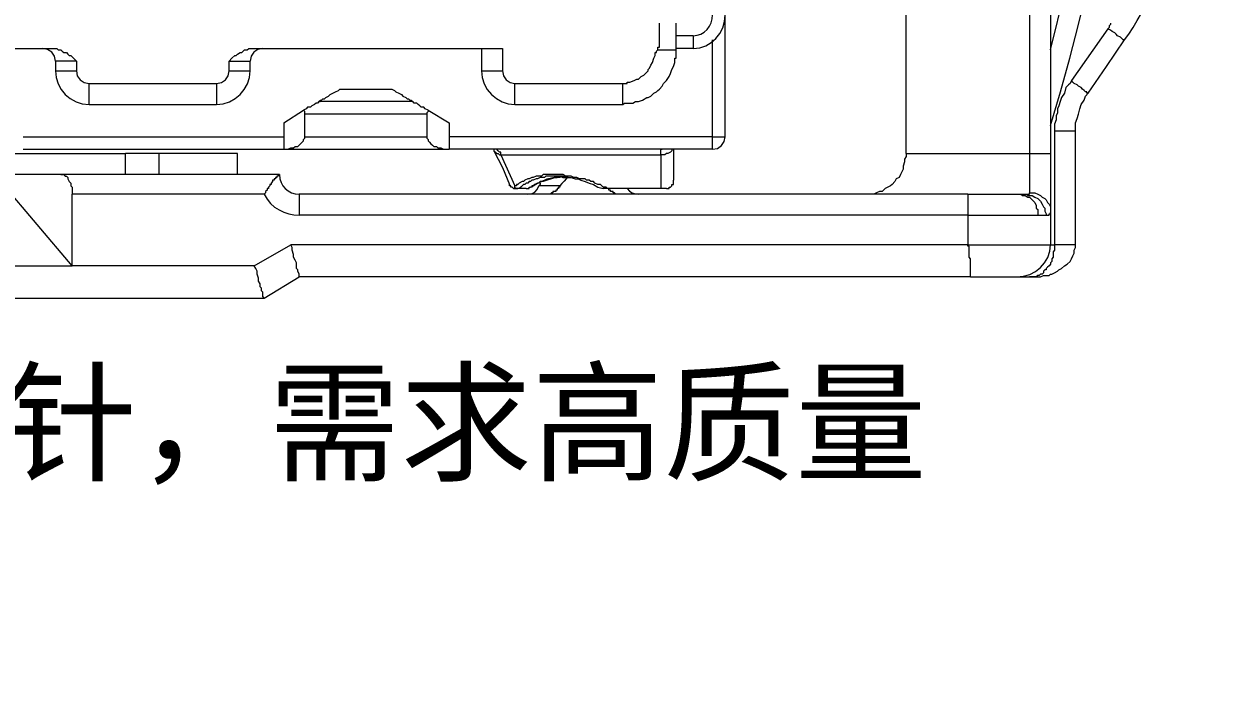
# Model space of a CAD drawing. Header units: millimetres. Extents: x 1638 to 3450, y 1129 to 2069.
# Drawn here: x 2545.77 to 2588.98, y 1544.94 to 1568.82 of the extents above; entities that cross this region are included whole.
import ezdxf

# ---------------------------------------------------------------- set-up
doc = ezdxf.new("R2010")
doc.units = ezdxf.units.MM
doc.layers.add('AM60', color=3, linetype='Continuous', lineweight=25)
doc.layers.add('AM_6', color=3, linetype='Continuous', lineweight=25)
doc.styles.get("Standard").update_dxf_attribs({"font": 'arial.ttf'})
doc.dimstyles.new('ISO-25', dxfattribs={"dimtxt": 2.5, "dimasz": 2.5, "dimexe": 1.25, "dimexo": 0.625, "dimtad": 1, "dimtxsty": 'Standard', "dimcen": 2.5, "dimadec": 0, "dimazin": 0, "dimtfac": 1, "dimtmove": 0, "dimatfit": 3, "dimfxl": 1, "dimarcsym": 0})

# ---------------------------------------------------------------- blocks, each defined once
blk = doc.blocks.new('A$C7FD7605A')
at = {"layer": 'AM_6', "lineweight": 9}
for points in [[(92.145, 7.51), (92.583, 8.972), (92.992, 10.441), (93.373, 11.915), (93.726, 13.395)], [(75.849, 10.805), (75.849, 10.866), (75.849, 10.927), (75.849, 10.988), (75.849, 11.049), (75.849, 11.297), (75.849, 11.541), (75.849, 11.601), (75.849, 11.662), (75.849, 11.784), (75.849, 11.845), (75.849, 11.906), (75.849, 11.967)], [(85.858, 6.29), (85.858, 15.751)], [(92.145, 15.812), (92.145, 6.29)], [(95.376, 11.236), (95.562, 11.48), (95.745, 11.784), (95.928, 12.089), (96.111, 12.394), (96.233, 12.699), (96.355, 13.004), (96.416, 13.308), (96.538, 13.613), (96.599, 13.983), (96.721, 14.348), (96.782, 14.714), (96.782, 15.019), (96.843, 15.324), (96.843, 15.69)], [(76.585, 10.866), (76.873, 10.897), (77.138, 10.984), (77.377, 11.121), (77.583, 11.302), (77.752, 11.521), (77.879, 11.769), (77.959, 12.042), (77.987, 12.333)], [(77.987, 7.022), (77.987, 12.333)], [(95.376, 11.236), (95.315, 11.236), (95.254, 11.297), (95.193, 11.358), (95.071, 11.419), (95.01, 11.48), (94.949, 11.541), (94.827, 11.601), (94.766, 11.662), (94.644, 11.723)], [(93.791, 8.915), (94.583, 10.074), (95.376, 11.236)], [(31.551, 10.866), (48.635, 10.866)], [(48.818, 10.317), (48.775, 10.532), (48.658, 10.706), (48.483, 10.823), (48.269, 10.866)], [(48.635, 10.866), (48.696, 10.866), (48.757, 10.866), (48.818, 10.866), (48.878, 10.866), (48.939, 10.805), (49, 10.805), (49.061, 10.805), (49.122, 10.744), (49.183, 10.683), (49.305, 10.683), (49.366, 10.622), (49.427, 10.561), (49.488, 10.561), (49.61, 10.439), (49.732, 10.317)], [(56.384, 10.317), (56.506, 10.439), (56.628, 10.561), (56.689, 10.561), (56.75, 10.622), (56.872, 10.683), (56.933, 10.683), (56.994, 10.744), (57.055, 10.805), (57.116, 10.805), (57.177, 10.805), (57.238, 10.866), (57.299, 10.866), (57.36, 10.866), (57.42, 10.866), (57.481, 10.866), (57.546, 10.866)], [(57.851, 10.866), (57.636, 10.823), (57.461, 10.706), (57.342, 10.532), (57.299, 10.317)], [(57.546, 10.866), (68.283, 10.866)], [(67.368, 10.866), (67.368, 9.891)], [(73.533, 8.424), (73.594, 8.489), (73.716, 8.489), (73.777, 8.489), (73.838, 8.489), (73.96, 8.489), (74.082, 8.55), (74.204, 8.55), (74.386, 8.611), (74.569, 8.733), (74.63, 8.733), (74.752, 8.793), (74.874, 8.915), (74.996, 8.976), (75.057, 9.037), (75.118, 9.098), (75.24, 9.22), (75.301, 9.342), (75.362, 9.403), (75.423, 9.464), (75.545, 9.647), (75.606, 9.769), (75.667, 9.952), (75.728, 10.074), (75.789, 10.257), (75.789, 10.439), (75.849, 10.439), (75.849, 10.5), (75.849, 10.561), (75.849, 10.622), (75.849, 10.683), (75.849, 10.744), (75.849, 10.805)], [(75.057, 10.805), (75.179, 10.805), (75.24, 10.805), (75.362, 10.805), (75.484, 10.805), (75.545, 10.805), (75.667, 10.805), (75.728, 10.805), (75.789, 10.805), (75.849, 10.805)], [(76.585, 10.866), (75.849, 10.866)], [(48.818, 10.317), (48.818, 9.891)], [(48.818, 9.891), (48.848, 9.6), (48.935, 9.327), (49.072, 9.078), (49.252, 8.86), (49.47, 8.679), (49.719, 8.542), (49.993, 8.454), (50.284, 8.424)], [(55.836, 8.424), (56.126, 8.454), (56.398, 8.542), (56.647, 8.679), (56.864, 8.86), (57.045, 9.078), (57.181, 9.327), (57.268, 9.6), (57.299, 9.891)], [(57.299, 9.891), (57.299, 10.317)], [(67.368, 9.891), (67.399, 9.6), (67.486, 9.327), (67.622, 9.078), (67.803, 8.86), (68.02, 8.679), (68.269, 8.542), (68.541, 8.454), (68.831, 8.424)], [(93.791, 8.915), (93.73, 8.915), (93.73, 8.976), (93.669, 8.976), (93.608, 9.037), (93.547, 9.098), (93.486, 9.159), (93.364, 9.22), (93.303, 9.281), (93.181, 9.342), (93.12, 9.403), (93.059, 9.464)], [(60.289, 8.55), (60.35, 8.55), (60.35, 8.611), (60.411, 8.611), (60.472, 8.672), (60.533, 8.672), (60.594, 8.733), (60.716, 8.793), (60.777, 8.854), (60.899, 8.915), (61.021, 8.976), (61.143, 9.037), (61.204, 9.098)], [(63.463, 9.098), (63.585, 9.037), (63.646, 8.976), (63.768, 8.915), (63.89, 8.854), (63.951, 8.793), (64.073, 8.733), (64.134, 8.672), (64.195, 8.672), (64.256, 8.611), (64.317, 8.611), (64.378, 8.55)], [(93.242, 7.266), (93.242, 7.449), (93.242, 7.631), (93.303, 7.814), (93.364, 7.997), (93.425, 8.241), (93.486, 8.424), (93.608, 8.611), (93.669, 8.793), (93.791, 8.915)], [(50.284, 8.424), (55.836, 8.424)], [(60.289, 8.55), (60.228, 8.489), (60.168, 8.489), (60.107, 8.424), (59.985, 8.363), (59.924, 8.302), (59.802, 8.302), (59.741, 8.241), (59.619, 8.18)], [(64.378, 8.55), (60.289, 8.55)], [(65.048, 8.18), (64.926, 8.241), (64.865, 8.302), (64.743, 8.302), (64.682, 8.363), (64.621, 8.424), (64.56, 8.489), (64.499, 8.489), (64.439, 8.489), (64.378, 8.55)], [(68.831, 8.424), (73.533, 8.424)], [(58.765, 7.631), (59.619, 8.18)], [(59.68, 7.997), (59.68, 8.058), (59.68, 8.119), (59.619, 8.18)], [(59.68, 7.022), (59.68, 7.997)], [(65.048, 8.18), (65.048, 8.119), (64.987, 8.058), (64.987, 7.997)], [(64.987, 7.997), (64.987, 7.022)], [(65.048, 8.18), (65.966, 7.631)], [(58.765, 7.631), (58.765, 6.473)], [(65.966, 7.631), (65.966, 6.473)], [(93.242, 2.32), (93.242, 2.686), (93.242, 3.117), (93.242, 3.421), (93.242, 3.726), (93.242, 3.97), (93.242, 4.214), (93.242, 4.397), (93.242, 4.58), (93.242, 4.884), (93.242, 5.189), (93.242, 5.616), (93.242, 6.107), (93.242, 6.656), (93.242, 7.266)], [(58.765, 6.473), (58.826, 6.473), (58.948, 6.473), (59.07, 6.534), (59.192, 6.534), (59.253, 6.595), (59.375, 6.595), (59.436, 6.656), (59.497, 6.717), (59.558, 6.778), (59.619, 6.839), (59.619, 6.9), (59.68, 6.961), (59.68, 7.022)], [(64.987, 7.022), (64.987, 6.961), (65.048, 6.9), (65.048, 6.839), (65.109, 6.778), (65.174, 6.717), (65.235, 6.656), (65.296, 6.595), (65.418, 6.595), (65.479, 6.534), (65.601, 6.534), (65.722, 6.473), (65.844, 6.473), (65.966, 6.473)], [(77.438, 6.473), (77.653, 6.516), (77.827, 6.633), (77.944, 6.808), (77.987, 7.022)], [(46.501, 6.29), (51.869, 6.29)], [(47.415, 6.473), (58.765, 6.473)], [(53.332, 6.29), (53.21, 6.29), (53.089, 6.29), (52.967, 6.29), (52.845, 6.29), (52.662, 6.29), (52.54, 6.29), (52.357, 6.29), (52.235, 6.29), (52.052, 6.29), (51.869, 6.29)], [(56.75, 6.29), (56.689, 6.29), (56.628, 6.29), (56.567, 6.29), (56.506, 6.29), (56.384, 6.29), (56.262, 6.29), (56.14, 6.29), (56.018, 6.29), (55.896, 6.29), (55.714, 6.29), (55.531, 6.29), (55.348, 6.29), (55.104, 6.29), (54.921, 6.29), (54.677, 6.29), (54.433, 6.29), (54.19, 6.29), (53.885, 6.29), (53.637, 6.29), (53.332, 6.29)], [(56.75, 5.372), (56.75, 6.29)], [(58.765, 6.473), (65.966, 6.473)], [(77.438, 6.473), (65.966, 6.473)], [(67.917, 6.473), (67.917, 6.412)], [(67.917, 6.412), (68.283, 5.681), (68.588, 4.945)], [(67.917, 6.412), (67.978, 6.351), (68.039, 6.29), (68.1, 6.29), (68.161, 6.229), (68.222, 6.229)], [(68.222, 6.229), (68.222, 6.351), (68.161, 6.351), (68.1, 6.412), (68.039, 6.473), (67.978, 6.473)], [(75.179, 6.229), (75.179, 6.29), (75.179, 6.351), (75.179, 6.412), (75.179, 6.473), (75.24, 6.473)], [(75.667, 6.473), (75.667, 6.412), (75.606, 6.351), (75.484, 6.29), (75.423, 6.29), (75.362, 6.229), (75.24, 6.229), (75.179, 6.229)], [(75.728, 6.473), (75.728, 5.128)], [(85.858, 6.29), (85.858, 6.168), (85.797, 6.046), (85.797, 5.925), (85.736, 5.742), (85.736, 5.616), (85.675, 5.494), (85.614, 5.372), (85.554, 5.25), (85.432, 5.189), (85.371, 5.067), (85.249, 4.945), (85.188, 4.884), (85.066, 4.823), (84.944, 4.763), (84.822, 4.641), (84.7, 4.641), (84.578, 4.58), (84.456, 4.519), (84.334, 4.519), (84.151, 4.519), (84.026, 4.519)], [(91.227, 6.29), (91.227, 6.229), (91.227, 6.168), (91.227, 6.046), (91.227, 5.864), (91.227, 5.681), (91.227, 5.555), (91.227, 5.372), (91.227, 5.25), (91.227, 5.128), (91.227, 5.067), (91.227, 4.945), (91.227, 4.823), (91.227, 4.763), (91.227, 4.702), (91.227, 4.641), (91.227, 4.58)], [(92.145, 6.29), (92.145, 6.229), (92.145, 6.168), (92.145, 5.925), (92.145, 5.742), (92.145, 5.494), (92.145, 5.311), (92.145, 5.128), (92.145, 4.945), (92.145, 4.763), (92.145, 4.641), (92.145, 4.458), (92.145, 4.336), (92.145, 4.214), (92.145, 4.092), (92.145, 3.97), (92.145, 3.909), (92.145, 3.787), (92.145, 3.726)], [(49.061, 5.372), (46.501, 5.372)], [(49.061, 5.372), (49.122, 5.372), (49.183, 5.372), (49.244, 5.311), (49.305, 5.311), (49.366, 5.25), (49.366, 5.189), (49.427, 5.067), (49.488, 5.006), (49.488, 4.884), (49.549, 4.823), (49.549, 4.702), (49.549, 4.58), (49.549, 4.519)], [(58.583, 5.372), (49.061, 5.372)], [(58.583, 5.372), (58.522, 5.372), (58.522, 5.311), (58.461, 5.311), (58.461, 5.25), (58.4, 5.25), (58.4, 5.189), (58.339, 5.189), (58.339, 5.128), (58.278, 5.128), (58.278, 5.067), (58.217, 5.006), (58.217, 4.945), (58.156, 4.945), (58.156, 4.884), (58.095, 4.823), (58.095, 4.763), (58.034, 4.763), (58.034, 4.702), (57.973, 4.641), (57.973, 4.58), (57.912, 4.519)], [(58.583, 5.372), (58.599, 5.195), (58.647, 5.033), (58.724, 4.888), (58.826, 4.763), (58.952, 4.66), (59.097, 4.583), (59.259, 4.535), (59.436, 4.519)], [(71.152, 5.25), (71.03, 5.25), (70.908, 5.311), (70.847, 5.311), (70.786, 5.311), (70.725, 5.311), (70.664, 5.311), (70.603, 5.311), (70.542, 5.311), (70.481, 5.311), (70.42, 5.311), (70.359, 5.311), (70.298, 5.311), (70.237, 5.311), (70.176, 5.311), (70.115, 5.25), (70.054, 5.25), (69.993, 5.25), (69.933, 5.25), (69.811, 5.189), (69.75, 5.189), (69.628, 5.128), (69.567, 5.128), (69.506, 5.067), (69.445, 5.067), (69.384, 5.006), (69.323, 5.006), (69.262, 4.945), (69.201, 4.945), (69.14, 4.884), (69.079, 4.823), (69.018, 4.763)], [(70.847, 5.311), (70.786, 5.25), (70.603, 5.25), (70.42, 5.189), (70.237, 5.128), (70.054, 5.067), (69.933, 5.067), (69.872, 5.006), (69.811, 5.006), (69.689, 4.945), (69.628, 4.884), (69.567, 4.823), (69.506, 4.823)], [(69.628, 4.884), (69.811, 5.006), (69.993, 5.067), (70.237, 5.189), (70.481, 5.25), (70.664, 5.25), (70.908, 5.311)], [(70.542, 5.311), (70.664, 5.311), (70.786, 5.311)], [(70.786, 5.311), (70.908, 5.25), (71.03, 5.25), (71.152, 5.25), (71.274, 5.25), (71.457, 5.189), (71.578, 5.189), (71.7, 5.128), (71.883, 5.067), (72.066, 5.006), (72.249, 4.945), (72.432, 4.823), (72.676, 4.763)], [(71.152, 5.25), (71.06, 5.184), (70.969, 5.09), (70.877, 4.984), (70.786, 4.884)], [(49.549, 1.406), (46.501, 5.006)], [(68.77, 4.763), (68.71, 4.823), (68.649, 4.823), (68.649, 4.884), (68.588, 4.884), (68.588, 4.945)], [(68.831, 4.823), (68.831, 4.763), (68.77, 4.763)], [(68.77, 4.763), (68.831, 4.763), (68.892, 4.763), (68.957, 4.763)], [(68.831, 4.823), (68.831, 4.884)], [(68.957, 4.763), (68.892, 4.763), (68.831, 4.763), (68.831, 4.823)], [(69.018, 4.763), (68.957, 4.763)], [(69.323, 4.763), (69.018, 4.763)], [(69.323, 4.763), (69.384, 4.763), (69.445, 4.763), (69.445, 4.823), (69.506, 4.823)], [(69.384, 4.519), (69.554, 4.542), (69.696, 4.61), (69.804, 4.724), (69.872, 4.884)], [(69.628, 4.884), (69.567, 4.884), (69.567, 4.823), (69.506, 4.823)], [(69.933, 5.006), (69.932, 4.97), (69.925, 4.945), (69.907, 4.921), (69.872, 4.884)], [(70.786, 4.884), (70.786, 4.823), (70.725, 4.823), (70.725, 4.763), (70.664, 4.763), (70.664, 4.702), (70.603, 4.702), (70.603, 4.641), (70.542, 4.641), (70.481, 4.641), (70.481, 4.58), (70.42, 4.58), (70.359, 4.519), (70.298, 4.519), (70.237, 4.519), (70.176, 4.519), (70.115, 4.519), (70.054, 4.519), (69.993, 4.519)], [(72.862, 4.763), (72.801, 4.763), (72.741, 4.763), (72.676, 4.763)], [(73.594, 4.519), (73.533, 4.519), (73.472, 4.519), (73.411, 4.519), (73.35, 4.519), (73.289, 4.519), (73.228, 4.519), (73.167, 4.58), (73.106, 4.58), (73.106, 4.641), (73.045, 4.641), (72.984, 4.641), (72.984, 4.702), (72.923, 4.702), (72.923, 4.763), (72.862, 4.763)], [(75.179, 4.763), (72.862, 4.763)], [(73.716, 4.763), (73.818, 4.647), (73.937, 4.572), (74.067, 4.531), (74.204, 4.519)], [(75.423, 4.763), (75.362, 4.763), (75.301, 4.763), (75.24, 4.763), (75.179, 4.763)], [(75.423, 4.763), (75.484, 4.763), (75.545, 4.763), (75.545, 4.823), (75.606, 4.823), (75.667, 4.884), (75.667, 4.945), (75.728, 4.945), (75.728, 5.006), (75.728, 5.067), (75.728, 5.128)], [(75.423, 4.763), (75.484, 4.763), (75.545, 4.763), (75.545, 4.823), (75.606, 4.823), (75.667, 4.884), (75.667, 4.945), (75.728, 4.945), (75.728, 5.006), (75.728, 5.067), (75.728, 5.128)], [(49.549, 1.406), (49.549, 4.519)], [(88.544, 4.519), (59.436, 4.519)], [(88.544, 4.519), (88.544, 4.458), (88.544, 4.397), (88.544, 4.336), (88.544, 4.275), (88.544, 4.214), (88.544, 4.153), (88.544, 4.092), (88.544, 4.031), (88.544, 3.97), (88.544, 3.909), (88.544, 3.848), (88.544, 3.787), (88.544, 3.726), (88.544, 3.665), (88.544, 3.604)], [(88.544, 4.519), (88.788, 4.519), (89.032, 4.519), (89.215, 4.519), (89.398, 4.519), (89.581, 4.519), (89.764, 4.519), (89.946, 4.519), (90.068, 4.519), (90.251, 4.519), (90.373, 4.519), (90.495, 4.519), (90.617, 4.519), (90.739, 4.519), (90.861, 4.519)], [(90.861, 4.519), (90.983, 4.519), (91.044, 4.519), (91.105, 4.519)], [(90.861, 4.519), (90.922, 4.458), (91.044, 4.458), (91.166, 4.397), (91.227, 4.397), (91.288, 4.336), (91.41, 4.214), (91.47, 4.153), (91.531, 4.031), (91.531, 3.909), (91.592, 3.848), (91.592, 3.726), (91.592, 3.604)], [(91.105, 4.519), (91.166, 4.519), (91.227, 4.519), (91.227, 4.58)], [(91.105, 4.519), (91.166, 4.458), (91.288, 4.458), (91.349, 4.458), (91.47, 4.397), (91.592, 4.336), (91.653, 4.275), (91.718, 4.214), (91.779, 4.092), (91.84, 3.97), (91.901, 3.909), (91.901, 3.787), (91.962, 3.665), (91.962, 3.604)], [(91.227, 4.58), (91.349, 4.58), (91.47, 4.58), (91.592, 4.519), (91.718, 4.458), (91.779, 4.397), (91.901, 4.336), (91.962, 4.275), (92.023, 4.153), (92.084, 4.092), (92.145, 3.97), (92.145, 3.848), (92.145, 3.726)], [(91.962, 3.604), (92.023, 3.604), (92.084, 3.604), (92.084, 3.665), (92.145, 3.665), (92.145, 3.726)], [(92.145, 3.726), (92.145, 2.32)], [(88.544, 3.604), (88.788, 3.604), (88.971, 3.604), (89.215, 3.604), (89.398, 3.604), (89.642, 3.604), (89.825, 3.604), (90.068, 3.604), (90.251, 3.604), (90.434, 3.604), (90.617, 3.604), (90.8, 3.604), (90.983, 3.604), (91.166, 3.604), (91.349, 3.604), (91.47, 3.604), (91.592, 3.604)], [(91.592, 3.604), (91.779, 3.604), (91.901, 3.604), (91.962, 3.604)], [(59.436, 0.918), (59.436, 0.979), (59.436, 1.04), (59.375, 1.162), (59.375, 1.223), (59.314, 1.284), (59.314, 1.406), (59.314, 1.528), (59.253, 1.65), (59.192, 1.772), (59.192, 1.894), (59.131, 2.076), (59.131, 2.198), (59.07, 2.32)], [(88.666, 0.918), (88.666, 0.979), (88.666, 1.04), (88.666, 1.101), (88.666, 1.162), (88.666, 1.223), (88.666, 1.284), (88.666, 1.345), (88.666, 1.406), (88.666, 1.467), (88.666, 1.528), (88.666, 1.589), (88.666, 1.65), (88.666, 1.711), (88.605, 1.772), (88.605, 1.833), (88.605, 1.894), (88.605, 1.955), (88.605, 2.016), (88.605, 2.076), (88.605, 2.137), (88.605, 2.198), (88.605, 2.259), (88.544, 2.259), (88.544, 2.32)], [(90.678, 0.918), (90.969, 0.946), (91.242, 1.026), (91.49, 1.153), (91.709, 1.322), (91.89, 1.528), (92.027, 1.767), (92.114, 2.033), (92.145, 2.32)], [(92.328, 2.32), (92.328, 2.259), (92.328, 2.137), (92.328, 2.076), (92.267, 2.016), (92.267, 1.894), (92.267, 1.833), (92.267, 1.772), (92.206, 1.711), (92.206, 1.589), (92.145, 1.528), (92.145, 1.467), (92.084, 1.406), (92.023, 1.345), (91.962, 1.284), (91.962, 1.223), (91.901, 1.223), (91.84, 1.162), (91.84, 1.101), (91.779, 1.04), (91.718, 1.04), (91.653, 0.979), (91.592, 0.979), (91.531, 0.918), (91.47, 0.918), (91.41, 0.918), (91.349, 0.918), (91.288, 0.918), (91.227, 0.918)], [(91.227, 0.918), (91.41, 0.918), (91.531, 0.918), (91.718, 0.918), (91.84, 0.979), (91.962, 0.979), (92.084, 0.979), (92.145, 1.04), (92.206, 1.04), (92.328, 1.101), (92.45, 1.162), (92.511, 1.223), (92.633, 1.284), (92.754, 1.406), (92.876, 1.467), (92.998, 1.589), (93.059, 1.711), (93.12, 1.833), (93.181, 1.955), (93.181, 2.076), (93.242, 2.198), (93.242, 2.32)], [(93.242, 2.32), (93.181, 2.32), (93.12, 2.32), (93.059, 2.32), (92.937, 2.32), (92.876, 2.32), (92.754, 2.32), (92.693, 2.32), (92.572, 2.32), (92.45, 2.32), (92.328, 2.32)], [(40.215, 1.406), (49.549, 1.406)], [(57.912, 0), (57.851, 0.061), (57.851, 0.122), (57.851, 0.187), (57.851, 0.248), (57.79, 0.309), (57.79, 0.431), (57.729, 0.492), (57.729, 0.613), (57.668, 0.735), (57.668, 0.857), (57.607, 1.04), (57.607, 1.162), (57.546, 1.284), (57.481, 1.406)], [(57.912, 0), (59.436, 0.918)], [(88.666, 0.918), (59.436, 0.918)], [(88.666, 0.918), (88.849, 0.918), (89.032, 0.918), (89.215, 0.918), (89.398, 0.918), (89.52, 0.918), (89.703, 0.918), (89.825, 0.918), (90.007, 0.918), (90.129, 0.918), (90.251, 0.918), (90.373, 0.918), (90.434, 0.918), (90.495, 0.918), (90.556, 0.918), (90.617, 0.918), (90.678, 0.918)], [(90.678, 0.918), (91.227, 0.918)], [(40.215, 0), (57.912, 0)]]:
    blk.add_lwpolyline(points, dxfattribs=at)
at = {"layer": 'AM_6', "lineweight": 5}
for points in [[(92.145, 10.805), (92.778, 13.343), (93.326, 15.896), (93.79, 18.462), (94.17, 21.039), (94.465, 23.625), (94.676, 26.217), (94.803, 28.815), (94.845, 31.415), (94.803, 34.016), (94.676, 36.616), (94.465, 39.212), (94.17, 41.803), (93.79, 44.387), (93.326, 46.961), (92.778, 49.523), (92.145, 52.071)], [(75.057, 10.805), (75.057, 10.866), (75.057, 10.927), (75.118, 10.927), (75.118, 10.988), (75.118, 11.049), (75.118, 11.297), (75.118, 11.541), (75.118, 11.601), (75.118, 11.662), (75.118, 11.784), (75.118, 11.845), (75.118, 11.906), (75.118, 11.967)], [(91.227, 15.751), (91.227, 6.29)], [(94.766, 11.967), (94.766, 11.906), (94.705, 11.845), (94.705, 11.784), (94.644, 11.723)], [(76.585, 11.419), (76.761, 11.438), (76.924, 11.493), (77.069, 11.579), (77.194, 11.693), (77.297, 11.829), (77.373, 11.984), (77.422, 12.154), (77.438, 12.333)], [(76.585, 11.419), (75.849, 11.419)], [(76.585, 11.419), (76.585, 11.358), (76.585, 11.236), (76.585, 11.171), (76.585, 11.049), (76.585, 10.988), (76.585, 10.927), (76.585, 10.866)], [(94.644, 11.723), (93.059, 9.464)], [(77.438, 7.022), (77.438, 11.236)], [(68.283, 10.866), (68.283, 9.891)], [(73.533, 9.342), (73.594, 9.342), (73.655, 9.342), (73.716, 9.342), (73.716, 9.403), (73.777, 9.403), (73.838, 9.403), (74.021, 9.464), (74.143, 9.525), (74.204, 9.525), (74.265, 9.586), (74.325, 9.647), (74.447, 9.708), (74.508, 9.769), (74.569, 9.83), (74.63, 9.891), (74.63, 9.952), (74.691, 10.013), (74.752, 10.135), (74.813, 10.257), (74.874, 10.439), (74.935, 10.561), (74.935, 10.622), (74.935, 10.683), (74.996, 10.683), (74.996, 10.744), (75.057, 10.805)], [(49.732, 10.317), (49.61, 10.317), (49.488, 10.317), (49.366, 10.317), (49.305, 10.317), (49.183, 10.317), (49.122, 10.317), (49, 10.317), (48.939, 10.317), (48.878, 10.317), (48.818, 10.317)], [(48.818, 9.891), (48.878, 9.891), (48.939, 9.891), (49, 9.891), (49.122, 9.891), (49.183, 9.891), (49.305, 9.891), (49.366, 9.891), (49.488, 9.891), (49.61, 9.891), (49.732, 9.891)], [(49.732, 10.317), (49.732, 9.891)], [(49.732, 9.891), (49.775, 9.676), (49.894, 9.502), (50.069, 9.385), (50.284, 9.342)], [(55.836, 9.342), (56.05, 9.385), (56.224, 9.502), (56.341, 9.676), (56.384, 9.891)], [(56.384, 10.317), (56.506, 10.317), (56.628, 10.317), (56.75, 10.317), (56.872, 10.317), (56.933, 10.317), (57.055, 10.317), (57.116, 10.317), (57.177, 10.317), (57.238, 10.317), (57.299, 10.317)], [(56.384, 9.891), (56.384, 10.317)], [(56.384, 9.891), (56.506, 9.891), (56.628, 9.891), (56.75, 9.891), (56.872, 9.891), (56.933, 9.891), (57.055, 9.891), (57.116, 9.891), (57.177, 9.891), (57.238, 9.891), (57.299, 9.891)], [(67.368, 9.891), (67.429, 9.891), (67.49, 9.891), (67.551, 9.891), (67.673, 9.891), (67.734, 9.891), (67.856, 9.891), (67.917, 9.891), (68.039, 9.891), (68.161, 9.891), (68.283, 9.891)], [(68.283, 9.891), (68.326, 9.676), (68.443, 9.502), (68.617, 9.385), (68.831, 9.342)], [(50.284, 8.424), (50.284, 8.489), (50.284, 8.55), (50.284, 8.672), (50.284, 8.733), (50.284, 8.793), (50.284, 8.915), (50.284, 9.037), (50.284, 9.098), (50.284, 9.22), (50.284, 9.342)], [(50.284, 9.342), (55.836, 9.342)], [(55.836, 9.342), (55.836, 9.22), (55.836, 9.098), (55.836, 9.037), (55.836, 8.915), (55.836, 8.793), (55.836, 8.733), (55.836, 8.672), (55.836, 8.55), (55.836, 8.489), (55.836, 8.424)], [(68.831, 8.424), (68.831, 8.489), (68.831, 8.55), (68.831, 8.672), (68.831, 8.733), (68.831, 8.793), (68.831, 8.915), (68.831, 9.037), (68.831, 9.098), (68.831, 9.22), (68.831, 9.342)], [(68.831, 9.342), (73.533, 9.342)], [(73.533, 8.424), (73.533, 8.489), (73.533, 8.55), (73.533, 8.672), (73.533, 8.733), (73.533, 8.793), (73.533, 8.915), (73.533, 9.037), (73.533, 9.098), (73.533, 9.22), (73.533, 9.342)], [(93.059, 9.464), (92.998, 9.342), (92.937, 9.281), (92.876, 9.22), (92.815, 9.159), (92.754, 8.915), (92.633, 8.733), (92.572, 8.55), (92.511, 8.363), (92.45, 8.241), (92.45, 8.058), (92.389, 7.936), (92.389, 7.753), (92.328, 7.57), (92.328, 7.449), (92.328, 7.327), (92.328, 7.266)], [(61.204, 9.098), (63.463, 9.098)], [(64.987, 7.997), (59.68, 7.997)], [(93.242, 7.266), (93.181, 7.266), (93.12, 7.266), (93.059, 7.266), (92.937, 7.266), (92.876, 7.266), (92.754, 7.266), (92.693, 7.266), (92.572, 7.266), (92.45, 7.266), (92.328, 7.266)], [(92.328, 7.266), (92.328, 2.32)], [(47.415, 7.022), (58.765, 7.022)], [(59.68, 7.022), (64.987, 7.022)], [(77.438, 7.022), (65.966, 7.022)], [(77.438, 6.473), (77.438, 6.534), (77.438, 6.595), (77.438, 6.656), (77.438, 6.717), (77.438, 6.839), (77.438, 6.9), (77.438, 7.022)], [(77.438, 7.022), (77.56, 7.022), (77.682, 7.022), (77.743, 7.022), (77.804, 7.022), (77.865, 7.022), (77.926, 7.022), (77.987, 7.022)], [(51.869, 5.372), (51.869, 6.29)], [(53.332, 5.372), (53.332, 6.29)], [(68.222, 6.229), (75.179, 6.229)], [(68.222, 6.229), (68.831, 4.884)], [(75.179, 6.229), (75.179, 4.763)], [(85.858, 6.29), (91.227, 6.29)], [(91.227, 6.29), (91.349, 6.29), (91.47, 6.29), (91.592, 6.29), (91.718, 6.29), (91.779, 6.29), (91.901, 6.29), (91.962, 6.29), (92.023, 6.29), (92.084, 6.29), (92.145, 6.29)], [(72.862, 4.763), (72.801, 4.823), (72.676, 4.823), (72.615, 4.884), (72.554, 4.945), (72.432, 4.945), (72.31, 5.006), (72.249, 5.067), (72.188, 5.067), (72.127, 5.067), (72.066, 5.128), (72.005, 5.128), (71.944, 5.128), (71.883, 5.189), (71.822, 5.189), (71.639, 5.189), (71.518, 5.25), (71.396, 5.25), (71.274, 5.311), (71.152, 5.311), (71.03, 5.311), (70.908, 5.372), (70.786, 5.372), (70.725, 5.372), (70.664, 5.372), (70.603, 5.372), (70.542, 5.372), (70.481, 5.372), (70.42, 5.372), (70.359, 5.372), (70.298, 5.372), (70.237, 5.372), (70.176, 5.372), (70.115, 5.372), (70.054, 5.372), (69.993, 5.311), (69.933, 5.311), (69.872, 5.311), (69.75, 5.311), (69.628, 5.25), (69.567, 5.25), (69.445, 5.189), (69.384, 5.189), (69.262, 5.128), (69.201, 5.067), (69.14, 5.067), (69.018, 5.006), (68.957, 4.945), (68.892, 4.945), (68.892, 4.884), (68.831, 4.884)], [(70.786, 4.884), (70.664, 4.884), (70.542, 4.884), (70.42, 4.884), (70.298, 4.884), (70.176, 4.884), (70.115, 4.884), (70.054, 4.884), (69.993, 4.884), (69.933, 4.884), (69.872, 4.884)], [(57.912, 4.519), (49.549, 4.519)], [(57.912, 4.519), (58.04, 4.304), (58.193, 4.119), (58.367, 3.961), (58.56, 3.833), (58.766, 3.733), (58.984, 3.661), (59.208, 3.619), (59.436, 3.604)], [(59.436, 4.519), (59.436, 4.458), (59.436, 4.397), (59.436, 4.336), (59.436, 4.214), (59.436, 4.153), (59.436, 4.031), (59.436, 3.909), (59.436, 3.848), (59.436, 3.726), (59.436, 3.604)], [(88.544, 3.604), (59.436, 3.604)], [(88.544, 3.604), (88.544, 2.32)], [(57.481, 1.406), (59.07, 2.32)], [(88.544, 2.32), (59.07, 2.32)], [(88.544, 2.32), (88.788, 2.32), (89.032, 2.32), (89.276, 2.32), (89.459, 2.32), (89.703, 2.32), (89.946, 2.32), (90.129, 2.32), (90.373, 2.32), (90.556, 2.32), (90.739, 2.32), (90.922, 2.32), (91.105, 2.32), (91.227, 2.32), (91.41, 2.32), (91.531, 2.32), (91.653, 2.32), (91.779, 2.32), (91.901, 2.32), (91.962, 2.32), (92.023, 2.32), (92.084, 2.32), (92.145, 2.32)], [(92.145, 2.32), (92.328, 2.32)], [(57.481, 1.406), (49.549, 1.406)]]:
    blk.add_lwpolyline(points, dxfattribs=at)
blk = doc.blocks.new('*D184')
at = {"color": 0, "lineweight": -2, "transparency": 16777216}
for p, q in [((3146.199, 1833.645), (3146.199, 1838.756)), ((3185.96, 1833.645), (3185.96, 1838.756)), ((3148.699, 1837.506), (3183.46, 1837.506)), ((2200.971, 1726.005), (2192.343, 1726.005)), ((2193.593, 1723.505), (2193.593, 1548.454)), ((2200.971, 1545.954), (2192.343, 1545.954))]:
    blk.add_line(p, q, dxfattribs=at)
at = {"color": 0, "transparency": 16777216}
for points in [[(3148.699, 1837.923), (3148.699, 1837.09), (3146.199, 1837.506)], [(3183.46, 1837.923), (3183.46, 1837.09), (3185.96, 1837.506)], [(2193.176, 1723.505), (2194.009, 1723.505), (2193.593, 1726.005)], [(2193.176, 1548.454), (2194.009, 1548.454), (2193.593, 1545.954)]]:
    blk.add_solid(points, dxfattribs=at)
at = {"layer": 'Defpoints', "color": 0, "transparency": 16777216}
for p in [(3185.96, 1837.506), (3146.199, 1833.02), (3185.96, 1833.02), (2201.596, 1726.005), (2193.593, 1545.954), (2201.596, 1545.954)]:
    blk.add_point(p, dxfattribs=at)
at = {"color": 3, "transparency": 16777216, "insert": (3166.08, 1839.409), "char_height": 2.5, "attachment_point": 5}
blk.add_mtext('300', dxfattribs=at)
at = {"color": 3, "transparency": 16777216, "insert": (2191.691, 1635.979), "char_height": 2.5, "attachment_point": 5, "rotation": 90}
blk.add_mtext('2500', dxfattribs=at)
blk = doc.blocks.new('*D194')
at = {"color": 0, "lineweight": -2, "transparency": 16777216}
for p, q in [((3042.214, 1658.372), (3042.214, 1669.069)), ((3051.405, 1658.372), (3051.405, 1669.069)), ((3048.905, 1667.819), (3044.714, 1667.819)), ((2325.692, 1468.801), (2325.692, 1472.578)), ((2356.59, 1468.801), (2356.59, 1472.578)), ((2354.09, 1471.328), (2328.192, 1471.328))]:
    blk.add_line(p, q, dxfattribs=at)
at = {"color": 0, "transparency": 16777216}
for points in [[(3044.714, 1668.236), (3044.714, 1667.402), (3042.214, 1667.819)], [(3048.905, 1668.236), (3048.905, 1667.402), (3051.405, 1667.819)], [(2328.192, 1471.745), (2328.192, 1470.912), (2325.692, 1471.328)], [(2354.09, 1471.745), (2354.09, 1470.912), (2356.59, 1471.328)]]:
    blk.add_solid(points, dxfattribs=at)
at = {"layer": 'Defpoints', "color": 0, "transparency": 16777216}
for p in [(3042.214, 1667.819), (3042.214, 1657.747), (3051.405, 1657.747), (2325.692, 1471.328), (2325.692, 1468.176), (2356.59, 1468.176)]:
    blk.add_point(p, dxfattribs=at)
at = {"color": 3, "transparency": 16777216, "char_height": 2.5, "attachment_point": 5}
for s, insert in [('200', (3046.809, 1669.72)), ('400', (2341.141, 1473.23))]:
    blk.add_mtext(s, dxfattribs=dict(at, insert=insert))
blk = doc.blocks.new('*D196')
at = {"color": 0, "lineweight": -2, "transparency": 16777216}
for p, q in [((2539.948, 1725.992), (2539.948, 1733.399)), ((2740.222, 1726.064), (2740.222, 1733.399)), ((2737.722, 1732.149), (2542.448, 1732.149)), ((2355.965, 1468.176), (2349.529, 1468.176)), ((2350.779, 1465.676), (2350.779, 1398.389)), ((2355.965, 1395.889), (2349.529, 1395.889))]:
    blk.add_line(p, q, dxfattribs=at)
at = {"color": 0, "transparency": 16777216}
for points in [[(2542.448, 1732.566), (2542.448, 1731.732), (2539.948, 1732.149)], [(2737.722, 1732.566), (2737.722, 1731.732), (2740.222, 1732.149)], [(2350.362, 1465.676), (2351.196, 1465.676), (2350.779, 1468.176)], [(2350.362, 1398.389), (2351.196, 1398.389), (2350.779, 1395.889)]]:
    blk.add_solid(points, dxfattribs=at)
at = {"layer": 'Defpoints', "color": 0, "transparency": 16777216}
for p in [(2539.948, 1732.149), (2539.948, 1725.367), (2740.222, 1725.439), (2356.59, 1468.176), (2350.779, 1395.889), (2356.59, 1395.889)]:
    blk.add_point(p, dxfattribs=at)
at = {"color": 3, "transparency": 16777216, "insert": (2640.085, 1734.05), "char_height": 2.5, "attachment_point": 5}
blk.add_mtext('200', dxfattribs=at)
at = {"color": 3, "transparency": 16777216, "insert": (2348.877, 1432.033), "char_height": 2.5, "attachment_point": 5, "rotation": 90}
blk.add_mtext('1500', dxfattribs=at)
blk = doc.blocks.new('*D197')
at = {"color": 0, "lineweight": -2, "transparency": 16777216}
for p, q in [((2740.222, 1726.064), (2740.222, 1733.775)), ((2846.882, 1726.064), (2846.882, 1733.775)), ((2742.722, 1732.525), (2844.382, 1732.525)), ((2477.384, 1396.514), (2477.384, 1403.439)), ((2555.595, 1396.514), (2555.595, 1403.439)), ((2479.884, 1402.189), (2553.095, 1402.189))]:
    blk.add_line(p, q, dxfattribs=at)
at = {"color": 0, "transparency": 16777216}
for points in [[(2742.722, 1732.942), (2742.722, 1732.108), (2740.222, 1732.525)], [(2844.382, 1732.942), (2844.382, 1732.108), (2846.882, 1732.525)], [(2479.884, 1402.606), (2479.884, 1401.772), (2477.384, 1402.189)], [(2553.095, 1402.606), (2553.095, 1401.772), (2555.595, 1402.189)]]:
    blk.add_solid(points, dxfattribs=at)
at = {"layer": 'Defpoints', "color": 0, "transparency": 16777216}
for p in [(2846.882, 1732.525), (2740.222, 1725.439), (2846.882, 1725.439), (2555.595, 1402.189), (2477.384, 1395.889), (2555.595, 1395.889)]:
    blk.add_point(p, dxfattribs=at)
at = {"color": 3, "transparency": 16777216, "char_height": 2.5, "attachment_point": 5}
for s, insert in [('200', (2793.552, 1734.426)), ('50', (2516.49, 1404.09))]:
    blk.add_mtext(s, dxfattribs=dict(at, insert=insert))
blk = doc.blocks.new('*D198')
at = {"color": 0, "lineweight": -2, "transparency": 16777216}
for p, q in [((2846.882, 1726.064), (2846.882, 1734.317)), ((3044.069, 1725.934), (3044.069, 1734.317)), ((2849.382, 1733.067), (3041.569, 1733.067)), ((2476.759, 1448.446), (2469.398, 1448.446)), ((2470.648, 1445.946), (2470.648, 1398.389)), ((2476.759, 1395.889), (2469.398, 1395.889))]:
    blk.add_line(p, q, dxfattribs=at)
at = {"color": 0, "transparency": 16777216}
for points in [[(2849.382, 1733.484), (2849.382, 1732.65), (2846.882, 1733.067)], [(3041.569, 1733.484), (3041.569, 1732.65), (3044.069, 1733.067)], [(2470.231, 1445.946), (2471.064, 1445.946), (2470.648, 1448.446)], [(2470.231, 1398.389), (2471.064, 1398.389), (2470.648, 1395.889)]]:
    blk.add_solid(points, dxfattribs=at)
at = {"layer": 'Defpoints', "color": 0, "transparency": 16777216}
for p in [(3044.069, 1733.067), (2846.882, 1725.439), (3044.069, 1725.309), (2477.384, 1448.446), (2470.648, 1395.889), (2477.384, 1395.889)]:
    blk.add_point(p, dxfattribs=at)
at = {"color": 3, "transparency": 16777216, "insert": (2945.476, 1734.969), "char_height": 2.5, "attachment_point": 5}
blk.add_mtext('200', dxfattribs=at)
at = {"color": 3, "transparency": 16777216, "insert": (2468.746, 1422.167), "char_height": 2.5, "attachment_point": 5, "rotation": 90}
blk.add_mtext('1200', dxfattribs=at)

msp = doc.modelspace()

# ---------------------------------------------------------------- block references
at = {"xscale": 0.833, "yscale": 0.833, "zscale": 0.833}
msp.add_blockref('A$C7FD7605A', (2506.247, 1558.872), dxfattribs=at)

# ---------------------------------------------------------------- texts
at = {"layer": 'AM60', "insert": (2516.454, 1556.101), "char_height": 3.5, "attachment_point": 1}
msp.add_mtext_dynamic_manual_height_columns('{\\fSimSun|b0|i0|c134|p2;\\C6;此护套容易退针，需求高质量的生产要求}', width=64.0232, gutter_width=12.5, heights=[0], dxfattribs=at)

# ---------------------------------------------------------------- dimensions: what is measured, and where the dimension line sits
at = {"color": 1}
for base, p1, p2, text, picture, middle in [((2193.593, 1545.954), (2201.596, 1726.005), (2201.596, 1545.954), '2500', '*D184', (2191.691, 1635.979)), ((2470.648, 1395.889), (2477.384, 1448.446), (2477.384, 1395.889), '1200', '*D198', (2468.746, 1422.167)), ((2350.779, 1395.889), (2356.59, 1468.176), (2356.59, 1395.889), '1500', '*D196', (2348.877, 1432.033))]:
    dim = msp.add_linear_dim(base=base, p1=p1, p2=p2, angle=90, text=text, dimstyle='ISO-25', override={"dimclrt": 3}, dxfattribs=at)
    dim.commit()
    dim.dimension.update_dxf_attribs({"geometry": picture, "text_midpoint": middle})
for base, p1, p2, text, picture, middle in [((3044.069, 1733.067), (2846.882, 1725.439), (3044.069, 1725.309), '200', '*D198', (2945.476, 1734.969)), ((2555.595, 1402.189), (2477.384, 1395.889), (2555.595, 1395.889), '50', '*D197', (2516.49, 1404.09)), ((2846.882, 1732.525), (2740.222, 1725.439), (2846.882, 1725.439), '200', '*D197', (2793.552, 1734.426)), ((2539.948, 1732.149), (2740.222, 1725.439), (2539.948, 1725.367), '200', '*D196', (2640.085, 1734.05)), ((2325.692, 1471.328), (2356.59, 1468.176), (2325.692, 1468.176), '400', '*D194', (2341.141, 1473.23)), ((3042.214, 1667.819), (3051.405, 1657.747), (3042.214, 1657.747), '200', '*D194', (3046.809, 1669.72))]:
    dim = msp.add_linear_dim(base=base, p1=p1, p2=p2, text=text, dimstyle='ISO-25', override={"dimclrt": 3}, dxfattribs=at)
    dim.commit()
    dim.dimension.update_dxf_attribs({"geometry": picture, "text_midpoint": middle})

doc.saveas('drawing.dxf')
